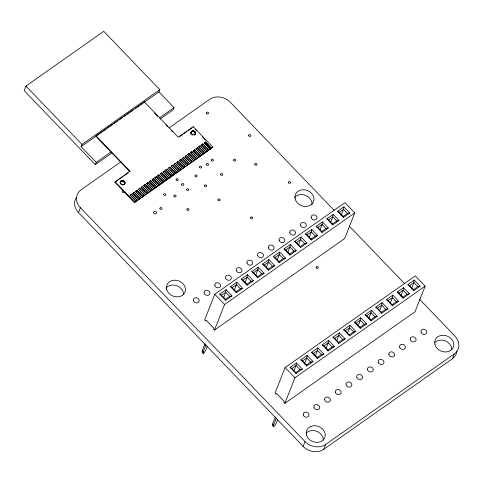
<?xml version="1.0" encoding="UTF-8"?>
<svg xmlns="http://www.w3.org/2000/svg" width="483" height="483" viewBox="0 0 483 483"><rect width="100%" height="100%" fill="white"/><g stroke="black" fill="none" stroke-linecap="round" stroke-linejoin="round"><path stroke-width="0.72" d="M204.961 343.836L202.226 350.791L202.184 352.445L203.162 353.471L204.218 352.729L205.945 349.885L207.316 346.408M203.162 353.471L203.204 351.811L205.945 344.856M275.322 417.083L272.581 424.038L272.539 425.692L273.517 426.718L274.573 425.976L276.3 423.132L277.671 419.655M273.517 426.718L273.565 425.058L276.3 418.103M120.611 181.397L120.237 183.19C119.639 177.937 128.182 181.886 123.739 184.802L124.868 183.353M124.542 184.114C125.906 181.632 121.33 179.585 120.279 182.157M191.22 131.708L190.791 133.151C190.658 129.142 197.402 131.122 195.15 134.425L195.561 133.332M195.386 133.785C195.681 131.448 191.829 130.229 190.894 132.469M226.086 289.728L219.765 294.177L225.664 300.311L231.985 295.862L226.086 289.728L225.724 292.245L223.611 297.6M236.797 282.193L230.476 286.642L236.368 292.776L242.689 288.327L236.797 282.193L236.429 284.71L234.056 290.736M247.501 274.658L241.18 279.108L247.079 285.242L253.4 280.792L247.501 274.658L247.133 277.176L245.026 282.531M258.212 267.123L251.891 271.573L257.783 277.707L264.104 273.257L258.212 267.123L257.844 269.641L255.73 274.996M268.916 259.588L262.595 264.038L268.494 270.172L274.815 265.722L268.916 259.588L268.548 262.106L266.441 267.461M279.627 252.054L273.306 256.503L279.198 262.637L285.519 258.188L279.627 252.054L279.259 254.571L277.145 259.926M290.331 244.519L284.01 248.968L289.909 255.102L296.23 250.653L290.331 244.519L289.963 247.036L287.59 253.062M301.042 236.984L294.721 241.434L300.613 247.568L306.934 243.118L301.042 236.984L300.674 239.502L298.56 244.857M311.746 229.443L305.425 233.899L311.324 240.033L317.645 235.583L311.746 229.443L311.378 231.967L309.271 237.322M296.447 362.975L290.12 367.424L296.019 373.558L302.34 369.109L296.447 362.975L296.079 365.492L293.966 370.847M322.457 221.908L316.13 226.358L322.028 232.498L328.349 228.048L322.457 221.908L322.089 224.432L319.975 229.787M307.152 355.44L300.831 359.889L306.723 366.023L313.05 361.574L307.152 355.44L306.783 357.957L304.411 363.983M333.161 214.374L326.84 218.823L332.733 224.963L339.06 220.514L333.161 214.374L332.793 216.897L330.686 222.252M317.862 347.905L311.535 352.355L317.434 358.489L323.755 354.039L317.862 347.905L317.494 350.423L315.115 356.448M343.872 206.839L337.545 211.288L343.443 217.428L349.764 212.979L343.872 206.839L343.504 209.356L341.131 215.388M328.567 340.37L322.246 344.82L328.138 350.954L334.465 346.504L328.567 340.37L328.199 342.888L326.091 348.243M339.277 332.835L332.95 337.285L338.849 343.419L345.17 338.969L339.277 332.835L338.909 335.353L336.796 340.708M349.982 325.3L343.661 329.75L349.553 335.884L355.88 331.435L349.982 325.3L349.614 327.818L347.506 333.173M360.692 317.766L354.365 322.215L360.264 328.349L366.585 323.9L360.692 317.766L360.324 320.283L358.211 325.639M371.397 310.231L365.076 314.681L370.968 320.815L377.295 316.365L371.397 310.231L371.029 312.749L368.656 318.774M382.107 302.696L375.78 307.146L381.679 313.28L388 308.83L382.107 302.696L381.739 305.214L379.626 310.569M392.812 295.155L386.491 299.611L392.383 305.745L398.71 301.295L392.812 295.155L392.444 297.679L390.33 303.034M403.516 287.62L397.195 292.07L403.094 298.21L409.415 293.761L403.516 287.62L403.154 290.144L400.775 296.17M414.227 280.086L407.906 284.535L413.798 290.675L420.119 286.226L414.227 280.086L413.859 282.609L411.745 287.965M140.468 104.902L158.907 91.927L159.801 89.663L103.748 31.317L25.931 86.077L24.15 90.599L95.29 164.661L111.839 153.02M95.29 164.661L96.183 162.403L81.09 146.687L81.977 144.429L159.801 89.663M96.045 135.838L95.863 136.291L129.824 171.646L130.005 171.193L96.045 135.838L144.308 101.871L178.269 137.226L193.236 126.697L212.888 147.158L134.509 202.637L114.857 182.176L130.005 171.193M456.882 351.28A14.949 12.48 21.5 0 1 452.299 358.827L323.815 449.244A14.949 12.48 21.5 0 1 303.119 446.389L78.494 212.532L80.395 207.708A14.949 12.48 21.5 0 1 81.114 189.777L121.076 161.66M144.133 102.324L144.308 101.871M120.201 182.489L120.376 182.037M120.647 181.578L120.822 181.125M120.182 182.84L120.364 182.387M120.913 181.342L121.094 180.896M121.233 181.161L121.408 180.714M121.583 181.04L121.764 180.588M120.551 183.866L120.418 182.737M121.97 180.974L122.145 180.521M122.368 180.968L122.543 180.515M121.1 184.434L121.275 183.981L120.732 183.413M122.767 181.022L122.948 180.57M121.275 183.981L121.813 184.826L121.988 184.373L123.92 184.349M123.159 181.137L123.34 180.684M123.533 181.306L123.708 180.853M122.205 184.941L122.38 184.494M123.871 181.53L124.053 181.077M124.173 181.795L124.348 181.342M124.421 182.097L124.596 181.644M123.388 184.929L123.563 184.476M124.608 182.429L124.789 181.976M124.059 184.621L124.234 184.168M124.735 182.773L124.91 182.32M124.789 183.123L124.964 182.671M124.324 184.385L124.505 183.938M124.777 183.474L124.952 183.021M130.102 195.235L131.509 194.136L137.341 200.427L135.995 201.375L130.102 195.235L131.509 194.136M132.843 193.303L134.25 192.204L140.088 198.495L138.742 199.443L132.843 193.303L134.25 192.204M135.59 191.371L136.997 190.272L142.835 196.563L141.483 197.511L135.59 191.371L136.997 190.272M138.337 189.445L139.744 188.34L145.582 194.631L144.23 195.579L138.337 189.445L139.744 188.34M134.509 202.637L136.055 201.224L130.156 195.084M141.078 187.513L142.491 186.408L148.323 192.699L146.977 193.647L141.078 187.513L142.491 186.408M158.907 91.927L174.001 107.637L173.113 109.901L160.241 118.957M143.825 185.581L145.232 184.476L151.07 190.767L149.724 191.715L143.825 185.581L145.232 184.476M138.742 199.443L132.903 193.158M146.572 183.649L147.979 182.544L153.817 188.835L152.465 189.783L146.572 183.649L147.979 182.544M141.483 197.511L135.651 191.226M149.313 181.717L150.726 180.612L156.558 186.903L155.212 187.851L149.313 181.717L150.726 180.612M144.23 195.579L138.392 189.294M152.06 179.785L153.467 178.68L159.305 184.971L157.959 185.919L152.55 180.292M146.977 193.647L141.139 187.362M152.513 179.465L153.467 178.68M154.808 177.853L156.214 176.748L162.053 183.039L160.7 183.987L154.808 177.853L156.214 176.748M149.724 191.715L143.886 185.43M157.549 175.921L158.961 174.822L164.794 181.107L163.447 182.055L157.549 175.921L158.961 174.822M152.465 189.783L146.633 183.498M160.296 173.989L161.702 172.89L167.541 179.175L166.194 180.123L161.28 175.009M155.212 187.851L149.374 181.566M160.748 173.669L161.702 172.89M163.043 172.057L164.449 170.958L170.288 177.243L168.935 178.191L163.043 172.057L164.449 170.958M157.959 185.919L152.121 179.634M165.784 170.125L167.196 169.026L173.029 175.311L171.682 176.259L165.784 170.125L167.196 169.026M160.7 183.987L154.868 177.702M168.531 168.193L169.938 167.094L175.776 173.379L174.429 174.327L170.004 169.726M163.447 182.055L157.609 175.77M168.984 167.873L169.938 167.094M171.278 166.261L172.685 165.162L178.523 171.447L177.17 172.401L171.278 166.261L172.685 165.162M166.194 180.123L160.356 173.838M174.025 164.329L175.432 163.23L181.27 169.515L179.917 170.469L174.025 164.329L175.432 163.23M168.935 178.191L163.103 171.906M176.766 162.397L178.179 161.298L184.011 167.583L182.665 168.537L177.261 162.91M171.682 176.259L165.844 169.974M177.219 162.077L178.179 161.298M179.513 160.465L180.92 159.366L186.758 165.651L185.406 166.605L179.513 160.465L180.92 159.366M174.429 174.327L168.591 168.042M190.809 132.801L190.984 132.348M191.256 131.889L191.431 131.436M193.055 127.15L193.236 126.697M191.522 131.654L191.703 131.201M191.842 131.473L192.017 131.02M191.153 133.399L191.159 134.177L190.972 132.698M192.198 131.346L192.373 130.899M192.578 131.279L192.753 130.833M182.26 158.533L183.667 157.434L189.505 163.719L188.153 164.673L182.26 158.533L183.667 157.434M192.977 131.273L193.152 130.827M177.17 172.401L171.338 166.11M193.375 131.334L193.556 130.881M192.047 134.968L192.228 134.516L191.34 133.725M193.768 131.448L193.949 130.996M192.421 135.137L192.602 134.685L194.528 134.66L195.476 133.664M194.142 131.618L194.323 131.165M194.486 131.841L194.661 131.388M192.306 161.636L186.414 155.502L185.001 156.601L190.9 162.741L192.246 161.787L193.701 160.658L187.809 154.518L189.155 153.57L194.993 159.855L193.647 160.809L187.809 154.518M194.782 132.107L194.963 131.654M179.917 170.469L174.079 164.178M195.029 132.408L195.204 131.956M195.217 132.74L195.398 132.288M194.353 135.113L194.528 134.66M185.454 156.287L186.414 155.502M195.343 133.085L195.518 132.632M194.848 134.479L194.667 134.932L195.114 134.244M195.398 133.435L195.579 132.982M182.665 168.537L176.826 162.246M187.748 154.669L189.155 153.57M190.495 152.737L191.902 151.638L197.74 157.923L196.388 158.877L190.495 152.737L191.902 151.638M185.406 166.605L179.573 160.314M193.236 150.805L194.649 149.706L200.481 155.991L199.135 156.945L193.236 150.805L194.649 149.706M188.153 164.673L182.314 158.382M195.983 148.873L197.39 147.774L203.228 154.065L201.882 155.013L195.983 148.873L197.39 147.774M190.9 162.741L185.061 156.45M198.73 146.941L200.137 145.842L205.975 152.133L204.623 153.081L198.73 146.941L200.137 145.842M201.471 145.009L202.884 143.91L208.716 150.201L207.37 151.149L201.471 145.009L202.884 143.91M196.388 158.877L190.556 152.586M204.218 143.077L205.625 141.978L211.463 148.269L210.117 149.217L204.218 143.077L205.625 141.978M199.135 156.945L193.297 150.654M201.882 155.013L196.044 148.722M204.623 153.081L198.791 146.79M207.37 151.149L201.532 144.858M210.117 149.217L204.279 142.926M214.766 294.268L204.671 319.885L205.8 321.056L206.156 320.151L213.872 328.186L213.516 329.092L214.5 330.112L344.675 238.505L354.77 212.888L344.94 202.661L214.766 294.268L224.589 304.495L214.5 330.112M285.121 367.515L275.032 393.132L276.155 394.303L276.511 393.397L284.227 401.433L283.871 402.339L284.855 403.359L415.03 311.752L425.125 286.135L415.295 275.908L285.121 367.515L294.95 377.742L284.855 403.359M303.119 446.389L305.021 441.565L80.395 207.708M323.815 449.244L325.711 444.426L454.201 354.003A14.949 12.48 21.5 0 0 454.926 336.077L419.401 299.092M452.299 358.827L454.201 354.003M81.09 146.687L106.254 128.979M107.474 128.122L112.974 124.252M114.193 123.394L117.858 120.81M119.084 119.953L122.748 117.375M123.968 116.512L133.749 109.635M135.578 108.343L139.243 105.765M96.183 162.403L110.957 152.006M159.227 118.039L174.001 107.637M169.032 127.91L209.604 99.359A14.949 12.48 21.5 0 1 230.294 102.215L334.254 210.443M114.857 182.176L118.45 179.652M119.651 178.807L123.237 176.277M124.439 175.438L128.031 172.908M179.887 136.417L182.284 134.733M183.48 133.888L187.072 131.358M188.267 130.519L191.86 127.989M137.401 200.276L138.802 199.292M140.148 198.344L141.543 197.36M142.896 196.412L144.29 195.428M145.637 194.48L147.037 193.496M148.384 192.548L149.778 191.564M151.131 190.616L152.525 189.632M153.872 188.684L155.272 187.7M156.619 186.752L158.013 185.768M159.366 184.82L160.761 183.836M162.113 182.888L163.508 181.904M164.854 180.956L166.249 179.972M167.601 179.024L168.996 178.04M170.348 177.092L171.743 176.108M173.089 175.16L174.49 174.182M175.836 173.228L177.231 172.25M178.583 171.296L179.978 170.318M181.324 169.364L182.725 168.386M184.071 167.432L185.466 166.454M186.818 165.5L188.213 164.522M189.559 163.568L190.96 162.59M195.054 159.704L196.448 158.726M197.795 157.778L199.195 156.794M200.542 155.846L201.936 154.862M203.289 153.914L204.683 152.93M206.036 151.982L207.43 150.998M208.777 150.05L210.171 149.066M211.524 148.118L212.888 147.158M219.765 294.177L221.504 295.21L225.724 292.245L229.654 296.339L231.985 295.862M230.476 286.642L232.214 287.675L236.429 284.71L240.359 288.804L242.689 288.327M241.18 279.108L242.919 280.14L247.133 277.176L251.063 281.269L253.4 280.792M251.891 271.573L253.629 272.605L257.844 269.641L261.774 273.728L264.104 273.257M262.595 264.038L264.334 265.07L268.548 262.106L272.478 266.193L274.815 265.722M273.306 256.503L275.044 257.536L279.259 254.571L283.189 258.659L285.519 258.188M284.01 248.968L285.749 250.001L289.963 247.036L293.893 251.124L296.23 250.653M294.721 241.434L296.459 242.466L300.674 239.502L304.604 243.589L306.934 243.118M305.425 233.899L307.164 234.931L311.378 231.967L315.308 236.054L317.645 235.583M316.13 226.358L317.874 227.396L322.089 224.432L326.019 228.519L328.349 228.048M326.84 218.823L328.579 219.862L332.793 216.897L336.723 220.985L339.06 220.514M337.545 211.288L339.289 212.327L343.504 209.356L347.434 213.45L349.764 212.979M225.664 300.311L225.434 299.303L229.654 296.339M236.368 292.776L236.145 291.768L240.359 288.804M247.079 285.242L246.849 284.233L251.063 281.269M257.783 277.707L257.56 276.699L261.774 273.728M268.494 270.172L268.264 269.164L272.478 266.193M279.198 262.637L278.975 261.629L283.189 258.659M289.909 255.102L289.679 254.094L293.893 251.124M300.613 247.568L300.39 246.559L304.604 243.589M311.324 240.033L311.094 239.025L315.308 236.054M322.028 232.498L321.805 231.49L326.019 228.519M332.733 224.963L332.509 223.955L336.723 220.985M343.443 217.428L343.22 216.42L347.434 213.45M224.589 304.495L354.77 212.888M290.12 367.424L291.859 368.457L296.079 365.492L300.009 369.586L302.34 369.109M300.831 359.889L302.569 360.922L306.783 357.957L310.714 362.051L313.05 361.574M311.535 352.355L313.274 353.387L317.494 350.423L321.424 354.516L323.755 354.039M322.246 344.82L323.984 345.852L328.199 342.888L332.129 346.981L334.465 346.504M332.95 337.285L334.689 338.317L338.909 335.353L342.839 339.44L345.17 338.969M343.661 329.75L345.399 330.783L349.614 327.818L353.544 331.906L355.88 331.435M354.365 322.215L356.104 323.248L360.324 320.283L364.254 324.371L366.585 323.9M365.076 314.681L366.814 315.713L371.029 312.749L374.959 316.836L377.295 316.365M375.78 307.146L377.519 308.178L381.739 305.214L385.669 309.301L388 308.83M386.491 299.611L388.229 300.643L392.444 297.679L396.374 301.766L398.71 301.295M397.195 292.07L398.934 293.109L403.154 290.144L407.084 294.232L409.415 293.761M407.906 284.535L409.644 285.574L413.859 282.609L417.789 286.697L420.119 286.226M296.019 373.558L295.789 372.55L300.009 369.586M306.723 366.023L306.5 365.015L310.714 362.051M317.434 358.489L317.204 357.48L321.424 354.516M328.138 350.954L327.915 349.946L332.129 346.981M338.849 343.419L338.619 342.411L342.839 339.44M349.553 335.884L349.33 334.876L353.544 331.906M360.264 328.349L360.034 327.341L364.254 324.371M370.968 320.815L370.745 319.806L374.959 316.836M381.679 313.28L381.449 312.272L385.669 309.301M392.383 305.745L392.16 304.737L396.374 301.766M403.094 298.21L402.864 297.202L407.084 294.232M413.798 290.675L413.575 289.667L417.789 286.697M294.95 377.742L425.125 286.135M192.228 134.516L192.602 134.685M121.619 184.204L121.988 184.373M339.289 212.327L343.22 216.42M409.644 285.574L413.575 289.667M349.402 226.219L404.772 283.865M328.579 219.862L332.509 223.955M398.934 293.109L402.864 297.202M317.874 227.396L321.805 231.49M388.229 300.643L392.16 304.737M307.164 234.931L311.094 239.025M377.519 308.178L381.449 312.272M195.126 129.299L196.678 130.917M202.365 136.84L205.468 140.07M205.571 142.129L211.463 148.269M204.895 142.606L210.787 148.74M202.824 144.061L208.716 150.201M296.459 242.466L300.39 246.559M366.814 315.713L370.745 319.806M200.077 145.993L205.975 152.133M197.33 147.925L203.228 154.065M194.589 149.857L200.481 155.991M191.842 151.789L197.74 157.923M154.542 113.161L157.663 116.409M165.856 124.94L167.384 126.528M171.465 130.778L172.485 131.841M285.749 250.001L289.679 254.094M356.104 323.248L360.034 327.341M189.094 153.721L194.993 159.855M186.353 155.653L192.246 161.787M183.606 157.585L189.505 163.719M180.859 159.517L186.758 165.651M275.044 257.536L278.975 261.629M345.399 330.783L349.33 334.876M178.118 161.449L184.011 167.583M175.371 163.381L181.27 169.515M172.624 165.313L178.523 171.447M264.334 265.07L268.264 269.164M334.689 338.317L338.619 342.411M169.883 167.245L175.776 173.379M167.136 169.177L173.029 175.311M164.389 171.109L170.288 177.243M161.648 173.041L167.541 179.175M253.629 272.605L257.56 276.699M323.984 345.852L327.915 349.946M158.901 174.967L164.794 181.107M156.154 176.899L162.053 183.039M153.407 178.831L159.305 184.971M150.666 180.763L156.558 186.903M242.919 280.14L246.849 284.233M313.274 353.387L317.204 357.48M147.919 182.695L153.817 188.835M145.172 184.627L151.07 190.767M142.431 186.559L148.323 192.699M139.684 188.491L145.582 194.631M232.214 287.675L236.145 291.768M302.569 360.922L306.5 365.015M136.937 190.423L142.835 196.563M134.196 192.355L140.088 198.495M131.448 194.287L137.341 200.427M25.931 86.077L81.977 144.429M115.039 181.723L134.691 202.184M221.504 295.21L225.434 299.303M291.859 368.457L295.789 372.55M202.226 350.791L203.204 351.811M272.581 424.038L273.565 425.058M78.494 212.532A14.949 12.48 21.5 0 1 76.302 197.577M325.711 444.426A14.949 12.48 21.5 0 1 305.021 441.565M120.49 181.3A2.355 1.962 21.5 0 1 123.751 181.753A2.355 1.962 21.5 0 1 123.636 184.572M192.156 131.237A2.355 1.962 21.5 0 1 194.709 132.523A2.355 1.962 21.5 0 1 194.244 134.884M124.252 191.431A1.123 0.936 21.5 0 1 123.237 192.494A1.123 0.936 21.5 0 1 122.084 191.298A1.123 0.936 21.5 0 1 123.503 190.652M306.24 433.04A9.714 8.108 21.5 0 1 317.017 431.391A9.714 8.108 21.5 0 1 323.338 440.17M165.989 288.085A9.714 8.108 21.5 0 1 176.844 285.725A9.714 8.108 21.5 0 1 183.57 294.654M434.73 342.622A9.714 8.108 21.5 0 1 445.501 340.974A9.714 8.108 21.5 0 1 451.828 349.746M294.479 197.662A9.714 8.108 21.5 0 1 305.733 195.464A9.714 8.108 21.5 0 1 311.994 204.961M306.457 434.893A9.714 8.108 21.5 0 0 322.215 440.786A9.714 8.108 21.5 0 0 318.508 426.411A9.714 8.108 21.5 0 0 306.457 434.893M166.689 289.383A9.714 8.108 21.5 0 0 182.447 295.276A9.714 8.108 21.5 0 0 178.74 280.901A9.714 8.108 21.5 0 0 166.689 289.383M434.948 344.476A9.714 8.108 21.5 0 0 450.705 350.368A9.714 8.108 21.5 0 0 446.998 335.993A9.714 8.108 21.5 0 0 434.948 344.476M295.173 198.966A9.714 8.108 21.5 0 0 310.937 204.852A9.714 8.108 21.5 0 0 307.23 190.477A9.714 8.108 21.5 0 0 295.173 198.966M220.586 174.592A1.123 0.936 21.5 0 0 222.409 175.275A1.123 0.936 21.5 0 0 221.981 173.608A1.123 0.936 21.5 0 0 220.586 174.592M195.035 176.017A1.123 0.936 21.5 0 0 196.859 176.7A1.123 0.936 21.5 0 0 196.43 175.039A1.123 0.936 21.5 0 0 195.035 176.017M206.428 164.522A1.123 0.936 21.5 0 0 208.251 165.204A1.123 0.936 21.5 0 0 207.823 163.538A1.123 0.936 21.5 0 0 206.428 164.522M211.282 160.235A1.123 0.936 21.5 0 0 213.106 160.917A1.123 0.936 21.5 0 0 212.677 159.251A1.123 0.936 21.5 0 0 211.282 160.235M206.422 113.137A1.123 0.936 21.5 0 0 208.245 113.819A1.123 0.936 21.5 0 0 207.817 112.159A1.123 0.936 21.5 0 0 206.422 113.137M248.685 135.657A1.123 0.936 21.5 0 0 250.508 136.339A1.123 0.936 21.5 0 0 250.079 134.672A1.123 0.936 21.5 0 0 248.685 135.657M254.801 164.443A1.123 0.936 21.5 0 0 256.624 165.126A1.123 0.936 21.5 0 0 256.195 163.465A1.123 0.936 21.5 0 0 254.801 164.443M186.921 209.604A1.123 0.936 21.5 0 0 188.744 210.286A1.123 0.936 21.5 0 0 188.316 208.62A1.123 0.936 21.5 0 0 186.921 209.604M173.94 196.092A1.123 0.936 21.5 0 0 175.764 196.774A1.123 0.936 21.5 0 0 175.335 195.108A1.123 0.936 21.5 0 0 173.94 196.092M176.162 179.724A1.123 0.936 21.5 0 0 177.986 180.401A1.123 0.936 21.5 0 0 177.557 178.74A1.123 0.936 21.5 0 0 176.162 179.724M204.52 185.895A1.123 0.936 21.5 0 0 206.344 186.577A1.123 0.936 21.5 0 0 205.915 184.911A1.123 0.936 21.5 0 0 204.52 185.895M218.002 199.926A1.123 0.936 21.5 0 0 219.825 200.608A1.123 0.936 21.5 0 0 219.397 198.942A1.123 0.936 21.5 0 0 218.002 199.926M199.551 167.178A1.123 0.936 21.5 0 0 201.375 167.861A1.123 0.936 21.5 0 0 200.946 166.194A1.123 0.936 21.5 0 0 199.551 167.178M186.679 189.741A1.123 0.936 21.5 0 0 188.503 190.423A1.123 0.936 21.5 0 0 188.074 188.756A1.123 0.936 21.5 0 0 186.679 189.741M181.693 184.542A1.123 0.936 21.5 0 0 183.516 185.224A1.123 0.936 21.5 0 0 183.087 183.558A1.123 0.936 21.5 0 0 181.693 184.542M250.562 217.948A1.123 0.936 21.5 0 0 252.386 218.63A1.123 0.936 21.5 0 0 251.957 216.964A1.123 0.936 21.5 0 0 250.562 217.948M288.399 182.61A1.123 0.936 21.5 0 0 290.223 183.292A1.123 0.936 21.5 0 0 289.794 181.626A1.123 0.936 21.5 0 0 288.399 182.61M163.598 194.661A1.123 0.936 21.5 0 0 165.421 195.343A1.123 0.936 21.5 0 0 164.993 193.683A1.123 0.936 21.5 0 0 163.598 194.661M233.651 160.169A1.123 0.936 21.5 0 0 235.475 160.851A1.123 0.936 21.5 0 0 235.046 159.191A1.123 0.936 21.5 0 0 233.651 160.169M316.178 267.576A1.123 0.936 21.5 0 0 318.001 268.258A1.123 0.936 21.5 0 0 317.572 266.592A1.123 0.936 21.5 0 0 316.178 267.576M153.672 212.755A1.497 1.25 21.5 0 0 156.094 213.661A1.497 1.25 21.5 0 0 155.526 211.445A1.497 1.25 21.5 0 0 153.672 212.755M159.915 208.578A1.123 0.936 21.5 0 0 161.739 209.26A1.123 0.936 21.5 0 0 161.31 207.593A1.123 0.936 21.5 0 0 159.915 208.578M193.435 300.607A2.989 2.493 21.5 0 0 198.284 302.418A2.989 2.493 21.5 0 0 197.142 297.999A2.989 2.493 21.5 0 0 193.435 300.607M421.037 332.056A2.989 2.493 21.5 0 0 425.885 333.868A2.989 2.493 21.5 0 0 424.744 329.442A2.989 2.493 21.5 0 0 421.037 332.056M410.327 339.591A2.989 2.493 21.5 0 0 415.175 341.403A2.989 2.493 21.5 0 0 414.04 336.977A2.989 2.493 21.5 0 0 410.327 339.591M399.622 347.126A2.989 2.493 21.5 0 0 404.47 348.937A2.989 2.493 21.5 0 0 403.329 344.512A2.989 2.493 21.5 0 0 399.622 347.126M388.912 354.661A2.989 2.493 21.5 0 0 393.766 356.472A2.989 2.493 21.5 0 0 392.625 352.047A2.989 2.493 21.5 0 0 388.912 354.661M378.207 362.196A2.989 2.493 21.5 0 0 383.055 364.007A2.989 2.493 21.5 0 0 381.914 359.581A2.989 2.493 21.5 0 0 378.207 362.196M367.497 369.73A2.989 2.493 21.5 0 0 372.351 371.542A2.989 2.493 21.5 0 0 371.21 367.116A2.989 2.493 21.5 0 0 367.497 369.73M311.215 217.724A2.989 2.493 21.5 0 0 316.069 219.536A2.989 2.493 21.5 0 0 314.928 215.11A2.989 2.493 21.5 0 0 311.215 217.724M300.511 225.259A2.989 2.493 21.5 0 0 305.359 227.07A2.989 2.493 21.5 0 0 304.218 222.645A2.989 2.493 21.5 0 0 300.511 225.259M289.8 232.794A2.989 2.493 21.5 0 0 294.654 234.605A2.989 2.493 21.5 0 0 293.513 230.186A2.989 2.493 21.5 0 0 289.8 232.794M279.096 240.329A2.989 2.493 21.5 0 0 283.944 242.14A2.989 2.493 21.5 0 0 282.803 237.721A2.989 2.493 21.5 0 0 279.096 240.329M268.385 247.864A2.989 2.493 21.5 0 0 273.239 249.675A2.989 2.493 21.5 0 0 272.098 245.255A2.989 2.493 21.5 0 0 268.385 247.864M257.68 255.398A2.989 2.493 21.5 0 0 262.529 257.21A2.989 2.493 21.5 0 0 261.388 252.79A2.989 2.493 21.5 0 0 257.68 255.398M246.97 262.933A2.989 2.493 21.5 0 0 251.824 264.744A2.989 2.493 21.5 0 0 250.683 260.325A2.989 2.493 21.5 0 0 246.97 262.933M236.265 270.468A2.989 2.493 21.5 0 0 241.114 272.279A2.989 2.493 21.5 0 0 239.973 267.86A2.989 2.493 21.5 0 0 236.265 270.468M356.792 377.265A2.989 2.493 21.5 0 0 361.64 379.077A2.989 2.493 21.5 0 0 360.499 374.651A2.989 2.493 21.5 0 0 356.792 377.265M313.962 407.404A2.989 2.493 21.5 0 0 318.81 409.216A2.989 2.493 21.5 0 0 317.669 404.796A2.989 2.493 21.5 0 0 313.962 407.404M225.555 278.003A2.989 2.493 21.5 0 0 230.409 279.814A2.989 2.493 21.5 0 0 229.268 275.395A2.989 2.493 21.5 0 0 225.555 278.003M204.146 293.072A2.989 2.493 21.5 0 0 208.994 294.884A2.989 2.493 21.5 0 0 207.853 290.464A2.989 2.493 21.5 0 0 204.146 293.072M335.377 392.335A2.989 2.493 21.5 0 0 340.225 394.146A2.989 2.493 21.5 0 0 339.084 389.727A2.989 2.493 21.5 0 0 335.377 392.335M324.667 399.87A2.989 2.493 21.5 0 0 329.521 401.681A2.989 2.493 21.5 0 0 328.38 397.261A2.989 2.493 21.5 0 0 324.667 399.87M214.85 285.538A2.989 2.493 21.5 0 0 219.699 287.349A2.989 2.493 21.5 0 0 218.558 282.929A2.989 2.493 21.5 0 0 214.85 285.538M303.252 414.939A2.989 2.493 21.5 0 0 308.106 416.751A2.989 2.493 21.5 0 0 306.965 412.331A2.989 2.493 21.5 0 0 303.252 414.939M346.082 384.8A2.989 2.493 21.5 0 0 350.936 386.611A2.989 2.493 21.5 0 0 349.795 382.186A2.989 2.493 21.5 0 0 346.082 384.8"/></g></svg>
